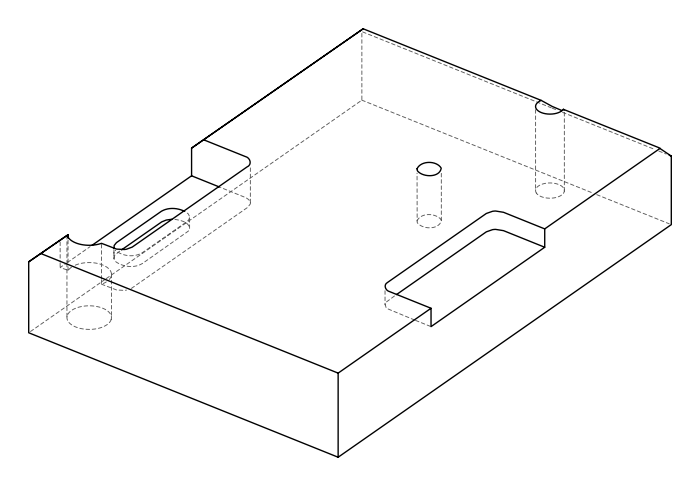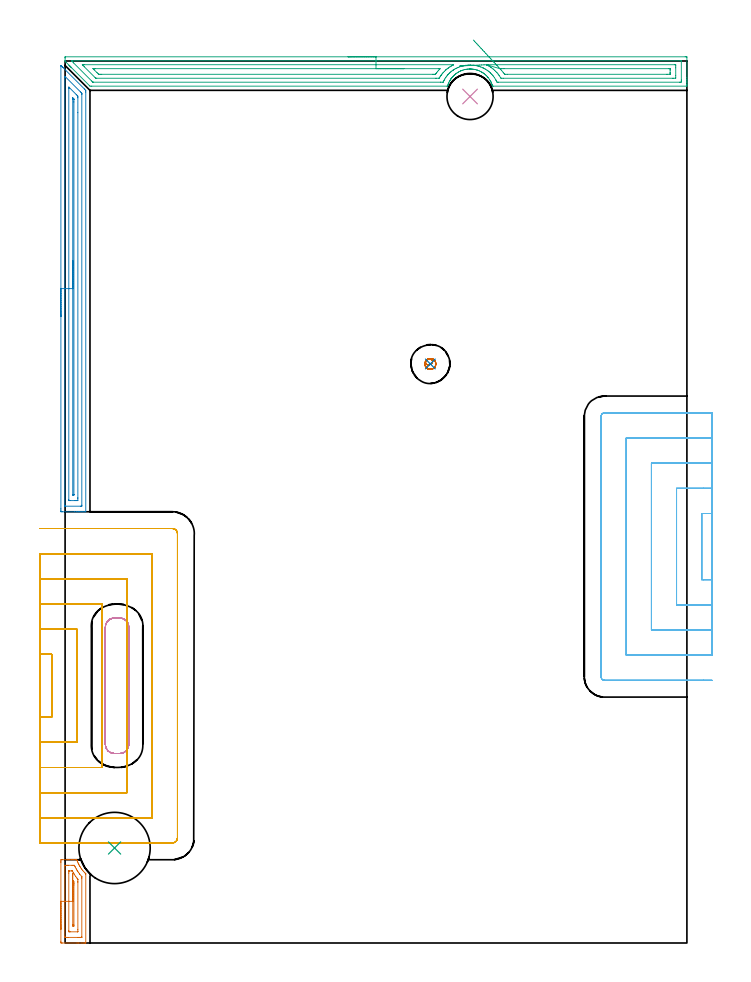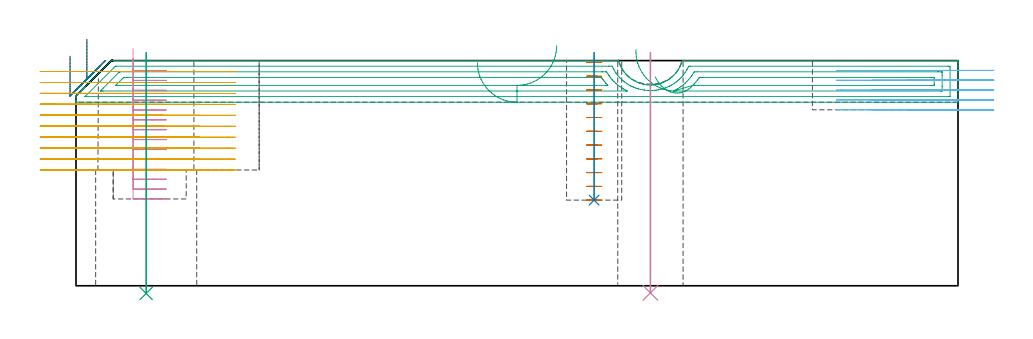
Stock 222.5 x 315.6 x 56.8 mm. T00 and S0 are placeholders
(PLAN: 10 operations, 6 tool changes, 58.3 min)
(1 AREA_MILL | FG_CHAMFER_SURFACE | UGT0205_001 | 1.08 min | 1395 mm3)
(2 AREA_MILL_1 | FG_CHAMFER_SURFACE_1 | UGT0205_001 | 5.14 min | 6603 mm3)
(3 AREA_MILL_2 | FG_CHAMFER_SURFACE_2 | UGT0205_001 | 7.24 min | 11969 mm3)
(4 MILL_RECTANGULAR_POCKET | POCKET_RECTANGULAR_STRAIGHT | NXT0201_013 | Follow Part, ap 2.5, ae 75% | 4.28 min | 35501 mm3)
(5 MILL_SLOT | SLOT_PARTIAL_RECTANGULAR | NXT0201_011 | Follow Part, ap 3, ae 75% | 28.76 min | 129536 mm3)
(6 MILL_SLOT_1 | SLOT_PARTIAL_RECTANGULAR_1 | NXT0201_011 | Follow Part, ap 3, ae 75% | 10.25 min | 48763 mm3)
(7 MILL_BLIND_HOLE_FROM_SOLID_MATERIAL | STEP1POCKET | NXT0201_013 | Spiral | 0.87 min | 5331 mm3)
(8 BORE_BLIND_HOLE | STEP1POCKET | UGT0332_073 | 0.15 min | 0 mm3)
(9 INDEXABLE_INSERT_DRILL_THROUGH_HOLE_FROM_SOLID | STEP1HOLE | NXT0302_022 | 0.24 min | 19033 mm3)
(10 INDEXABLE_INSERT_DRILL_THROUGH_HOLE_FROM_SOLID_1 | STEP1HOLE_1 | NXT0302_004 | 0.24 min | 11955 mm3)
(TOOL UGT0205_001 | Chamfer Mill 20 x 3 x 45 deg. | D20 FL50 Z2)
(TOOL NXT0201_013 | ENDMILL 10mm | D10 FL30 Z4)
(TOOL NXT0201_011 | ENDMILL 12mm [2P460-1200-NA 1630] | D12 FL38 Z6)
(TOOL UGT0332_073 | 13.8 mm Rough Boring Bar | D13.8)
(TOOL NXT0302_022 | Index. Insert Drill 25.5mm [880-D2550L25-03] | D25.5 PA176 FL77 Z2)
(TOOL NXT0302_004 | Index. Insert Drill 16.5mm [880-D1650L20-05] | D16.5 PA176 FL83 Z2)
(OP 1 AREA_MILL)
G17 G21 G94 G90
T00 M6
G54
G17 G0 G90 X-1.5 Y4.9 S1061 M3
G43 Z66.8 H0
Z57.9
G94 G1 Y4.938 Z57.028 F250.
Y5.052 Z56.164
Y5.241 Z55.312
Y5.503 Z54.48
Y5.837 Z53.674
Y6.24 Z52.9
Y6.708 Z52.164
Y7.24 Z51.472
Y7.829 Z50.829
Y8.472 Z50.24
Y9.164 Z49.708
Y9.9 Z49.24
Y10.674 Z48.837
Y11.48 Z48.503
Y12.312 Z48.241
Y13.163 Z48.052
Y14.028 Z47.938
Y14.9 Z47.9
Y28.775
X-1.499 Y29.187 Z47.901
X-1.495 Y29.663 Z47.903
X-1.491 Y29.791 Z47.905
X-1.024 Y29.8 Z48.372
X0.742 Z50.137
X1.297 Z50.694
X1.625 Z51.022
X2.18 Z51.576
X2.508 Z51.904
X3.166 Z52.565
X3.89 Z53.289
X4.054 Z53.454
X4.157 Y29.798 Z53.557
X4.159 Y29.796 Z53.559
X4.224 Y29.634 Z53.62
X4.273 Y29.503 Z53.671
X4.419 Y29.134 Z53.818
X4.616 Y28.687 Z54.014
X4.826 Y28.244 Z54.224
X4.89 Y28.121 Z54.287
X5.047 Y27.848 Z54.441
X5.158 Y27.649 Z54.557
X5.252 Y27.481 Z54.652
X5.324 Y27.355 Z54.724
X5.54 Y27.013 Z54.94
X5.767 Y26.677 Z55.167
X5.918 Y26.465 Z55.318
X6.271 Y26.016 Z55.667
X6.633 Y25.576 Z56.033
X7.04 Y25.139 Z56.438
X7.242 Y24.931 Z56.64
X7.366 Y24.808 Z56.764
X7.391 Y24.78 Z56.79
X7.394 Y24.769 Z56.792
X7.4 Y24.723 Z56.8
Y0.166
X7.397 Y0.009 Z56.788
X7.388 Y0.007 Z56.779
X7.046 Y0. Z56.445
X6.698 Z56.098
X6.041 Z55.436
X4.829 Z54.226
X4.275 Z53.669
X-1.024 Y0.001 Z48.373
X-1.253 Y0.004 Z48.144
X-1.492 Y0.009 Z47.906
X-1.495 Y0.137 Z47.903
X-1.5 Y0.613 Z47.9
Y14.9
X-0.086 Z49.314
X-0.085 Y27.611 Z49.315
X-0.084 Y27.715 Z49.316
X-0.081 Y27.767 Z49.319
X-0.08 Y27.785 Z49.32
X-0.046 Y27.79 Z49.354
X0.35 Y27.798 Z49.75
X0.742 Y27.799 Z50.142
X1.231 Y27.8 Z50.631
X2.508 Z51.908
X2.998 Y27.799 Z52.398
X3.194 Y27.794 Z52.594
X3.292 Y27.79 Z52.692
X3.339 Y27.782 Z52.739
X3.392 Y27.678 Z52.792
X3.524 Y27.402 Z52.924
X3.649 Y27.141 Z53.049
X4. Y26.509 Z53.4
X4.275 Y26.029 Z53.675
X4.538 Y25.616 Z53.938
X4.789 Y25.245 Z54.189
X5.158 Y24.741 Z54.558
X5.163 Y24.734 Z54.563
X5.224 Y24.655 Z54.624
X5.919 Y23.83 Z55.319
X5.963 Y23.772 Z55.363
X5.979 Y23.747 Z55.379
X5.981 Y23.724 Z55.381
X5.984 Y23.62 Z55.384
X5.985 Y23.411 Z55.385
X5.986 Y22.993 Z55.386
X5.985 Y2.189 Z55.385
X5.984 Y2.085 Z55.384
X5.981 Y2.033 Z55.381
X5.98 Y2.015 Z55.38
X5.945 Y2.01 Z55.345
X5.55 Y2.002 Z54.95
X5.158 Y2.001 Z54.558
X4.669 Y2. Z54.069
X1.136 Z50.536
X0.742 Y2.001 Z50.142
X0.251 Y2.003 Z49.651
X0.026 Y2.01 Z49.426
X-0.079 Y2.016 Z49.321
X-0.085 Y2.342 Z49.315
Y2.399
X-0.086 Y14.9 Z49.314
X1.328 Z50.728
X1.329 Y25.022 Z50.729
X1.333 Y25.616 Z50.733
X1.335 Y25.764 Z50.735
X1.339 Y25.79 Z50.739
X1.382 Y25.795 Z50.782
X1.444 Y25.799 Z50.844
X1.625 Y25.8 Z51.025
X2.326 Z51.726
X2.508 Y25.797 Z51.908
X2.569 Y25.793 Z51.969
X2.588 Y25.79 Z51.988
X2.601 Y25.772 Z52.001
X2.625 Y25.733 Z52.025
X2.692 Y25.616 Z52.092
X2.925 Y25.194 Z52.325
X3.204 Y24.723 Z52.604
X3.392 Y24.427 Z52.792
X3.79 Y23.83 Z53.19
X4.275 Y23.186 Z53.675
X4.472 Y22.937 Z53.872
X4.523 Y22.869 Z53.923
X4.559 Y22.821 Z53.959
X4.564 Y22.785 Z53.964
X4.568 Y22.641 Z53.968
X4.571 Y22.044 Z53.971
Y21.744
Y4.778
X4.567 Y4.184 Z53.967
X4.565 Y4.036 Z53.965
X4.561 Y4.01 Z53.961
X4.518 Y4.006 Z53.918
X4.456 Y4.001 Z53.856
X1.807 Z51.207
X1.625 Y4.003 Z51.025
X1.443 Y4.009 Z50.843
X1.335 Y4.014 Z50.735
X1.332 Y4.085 Z50.732
X1.331 Y4.184 Z50.731
X1.329 Y4.484 Z50.729
X1.328 Y14.9 Z50.728
X2.743 Z52.143
Y21.807
X2.745 Y22.044 Z52.145
X2.75 Y22.402 Z52.15
X2.756 Y22.438 Z52.156
X2.818 Y22.359 Z52.218
X2.92 Y22.226 Z52.32
X3.056 Y22.044 Z52.456
X3.141 Y21.922 Z52.541
X3.15 Y21.806 Z52.55
X3.156 Y21.389 Z52.556
X3.157 Y21.151 Z52.557
Y20.732
Y6.444
X3.154 Y6.21 Z52.554
X3.149 Y6.01 Z52.549
X2.95 Y6.008 Z52.35
X2.751 Y6.01 Z52.151
X2.747 Y6.207 Z52.147
X2.743 Y6.626 Z52.143
Y14.9
Y15.772 Z52.181
Y16.636 Z52.295
Y17.488 Z52.483
Y18.32 Z52.746
Y19.126 Z53.08
Y19.9 Z53.482
Y20.636 Z53.951
Y21.328 Z54.482
Y21.971 Z55.072
Y22.56 Z55.715
Y23.092 Z56.407
Y23.56 Z57.143
Y23.963 Z57.916
Y24.297 Z58.722
Y24.559 Z59.554
Y24.748 Z60.406
Y24.862 Z61.271
Y24.9 Z62.143
G0 Z66.8
M5
M2
(OP 2 AREA_MILL_1)
G17 G21 G94 G90
T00 M6
G54
G17 G0 G90 X-1.5 Y224.15 S1061 M3
G43 Z66.8 H0
Z57.9
G94 G1 Y224.188 Z57.028 F250.
Y224.302 Z56.164
Y224.491 Z55.312
Y224.753 Z54.48
Y225.087 Z53.674
Y225.49 Z52.9
Y225.959 Z52.164
Y226.49 Z51.472
Y227.079 Z50.829
Y227.722 Z50.24
Y228.414 Z49.708
Y229.15 Z49.24
Y229.924 Z48.837
Y230.73 Z48.503
Y231.562 Z48.241
Y232.414 Z48.052
Y233.279 Z47.938
Y234.15 Z47.9
Y313.728
X-1.498 Y313.986 Z47.901
X-1.466 Y313.966 Z47.933
X-1.024 Y313.526 Z48.372
X-0.919 Y313.42 Z48.48
X-0.836 Y313.336 Z48.564
X-0.73 Y313.232 Z48.666
X6.924 Y305.577 Z56.321
X7.368 Y305.131 Z56.768
X7.397 Y305.096 Z56.786
X7.4 Y304.513 Z56.8
Y154.435
X7.394 Y154.31 Z56.792
X7.111 Y154.3 Z56.51
X6.388 Z55.787
X5.694 Z55.093
X5.158 Z54.554
X4.89 Z54.287
X4.275 Z53.672
X4.007 Z53.404
X3.392 Z52.786
X-1.024 Y154.301 Z48.372
X-1.253 Y154.303 Z48.144
X-1.491 Y154.309 Z47.906
X-1.494 Y154.406 Z47.903
X-1.499 Y154.88 Z47.901
X-1.5 Y155.36 Z47.9
Y234.15
X-0.086 Z49.314
Y309.857
X-0.084 Y310.016 Z49.316
X-0.081 Y310.095 Z49.319
X-0.079 Y310.117 Z49.321
X-0.058 Y310.099 Z49.342
X0.013 Y310.033 Z49.413
X0.193 Y309.857 Z49.593
X5.536 Y304.513 Z54.936
X5.92 Y304.121 Z55.32
X5.97 Y304.068 Z55.37
X5.979 Y304.041 Z55.379
X5.982 Y303.991 Z55.382
X5.984 Y303.887 Z55.384
X5.986 Y303.678 Z55.386
Y303.622
X5.985 Y156.662 Z55.385
X5.982 Y156.453 Z55.382
X5.979 Y156.35 Z55.379
X5.972 Y156.31 Z55.372
X5.875 Y156.307 Z55.275
X5.515 Y156.301 Z54.915
X0.217 Y156.3 Z49.617
X0.019 Y156.303 Z49.419
X-0.067 Y156.308 Z49.333
X-0.079 Y156.31 Z49.321
X-0.081 Y156.322 Z49.319
X-0.084 Y156.361 Z49.316
X-0.085 Y156.443 Z49.315
X-0.086 Y156.606 Z49.314
Y234.15
X1.328 Z50.728
X1.329 Y305.703 Z50.729
X1.33 Y306.002 Z50.73
X1.334 Y306.201 Z50.734
X1.336 Y306.253 Z50.736
X1.366 Y306.227 Z50.766
X1.435 Y306.162 Z50.835
X1.625 Y305.975 Z51.025
X3.978 Y303.622 Z53.378
X4.275 Y303.322 Z53.675
X4.564 Y303.025 Z53.964
X4.568 Y302.732 Z53.968
X4.57 Y302.433 Z53.97
X4.571 Y297.116 Z53.971
Y159.334
X4.57 Y159.036 Z53.97
X4.564 Y158.443 Z53.964
X4.552 Y158.31 Z53.952
X4.414 Y158.302 Z53.814
X4.275 Y158.301 Z53.675
X3.533 Y158.3 Z52.933
X1.767 Z51.167
X1.625 Y158.301 Z51.025
X1.483 Y158.304 Z50.883
X1.389 Y158.31 Z50.789
X1.335 Y158.316 Z50.735
X1.333 Y158.344 Z50.733
X1.331 Y158.443 Z50.731
X1.329 Y158.742 Z50.729
X1.328 Y234.15 Z50.728
X2.743 Z52.143
Y301.841
X2.744 Y302.259 Z52.144
X2.746 Y302.329 Z52.146
X2.749 Y302.381 Z52.149
X2.752 Y302.388 Z52.152
X2.769 Y302.372 Z52.169
X2.948 Y302.197 Z52.348
X3.126 Y302.016 Z52.526
X3.146 Y301.994 Z52.546
X3.15 Y301.965 Z52.55
X3.154 Y301.91 Z52.554
X3.156 Y301.841 Z52.556
X3.157 Y300.95 Z52.557
Y160.461
X3.155 Y160.391 Z52.555
X3.152 Y160.336 Z52.552
X3.15 Y160.31 Z52.55
X3.133 Y160.308 Z52.533
X2.95 Y160.306 Z52.35
X2.767 Y160.308 Z52.167
X2.75 Y160.31 Z52.15
X2.748 Y160.336 Z52.148
X2.745 Y160.391 Z52.145
X2.743 Y160.461 Z52.143
Y234.15
Y235.022 Z52.181
Y235.887 Z52.295
Y236.738 Z52.483
Y237.57 Z52.746
Y238.376 Z53.08
Y239.15 Z53.482
Y239.886 Z53.951
Y240.578 Z54.482
Y241.221 Z55.072
Y241.811 Z55.715
Y242.342 Z56.407
Y242.81 Z57.143
Y243.213 Z57.916
Y243.547 Z58.722
Y243.809 Z59.554
Y243.998 Z60.406
Y244.112 Z61.271
Y244.15 Z62.143
G0 Z66.8
M5
M2
(OP 3 AREA_MILL_2)
G17 G21 G94 G90
T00 M6
G54
G17 G0 G90 X101.25 Y317.1 S1061 M3
G43 Z66.8 H0
Z56.3
G94 G1 X101.288 Z55.428 F250.
X101.402 Z54.564
X101.591 Z53.712
X101.853 Z52.88
X102.187 Z52.074
X102.59 Z51.3
X103.058 Z50.564
X103.59 Z49.872
X104.179 Z49.229
X104.822 Z48.64
X105.514 Z48.109
X106.25 Z47.64
X107.024 Z47.237
X107.83 Z46.903
X108.662 Z46.641
X109.513 Z46.452
X110.378 Z46.338
X111.25 Z46.3
X221.897
X222.372 Y317.095 Z46.303
X222.49 Y317.092 Z46.306
X222.5 Y316.969 Z46.429
Y309.653 Z53.741
Y309.084 Z54.313
Y308.774 Z54.622
Y308.205 Z55.191
Y307.895 Z55.5
Y307.275 Z56.124
Y307.016 Z56.383
X222.499 Y306.892 Z56.507
X222.49 Y306.606 Z56.793
X222.343 Y306.6 Z56.8
X153.189
X152.965 Y306.603 Z56.789
X152.858 Y306.908 Z56.49
X152.824 Y307.016 Z56.382
X152.799 Y307.095 Z56.304
X152.742 Y307.252 Z56.147
X152.728 Y307.291 Z56.108
X152.604 Y307.592 Z55.805
X152.547 Y307.729 Z55.666
X152.471 Y307.895 Z55.498
X152.393 Y308.067 Z55.331
X152.348 Y308.165 Z55.234
X152.296 Y308.268 Z55.131
X152.263 Y308.334 Z55.064
X152.238 Y308.378 Z55.021
X152.056 Y308.69 Z54.71
X151.85 Y309.011 Z54.389
X151.832 Y309.039 Z54.36
X151.371 Y309.672 Z53.728
X151.303 Y309.752 Z53.648
X151.166 Y309.913 Z53.487
X150.831 Y310.266 Z53.133
X150.48 Y310.607 Z52.792
X150.275 Y310.787 Z52.613
X149.917 Y311.066 Z52.332
X149.845 Y311.118 Z52.279
X149.7 Y311.224 Z52.175
X149.588 Y311.305 Z52.094
X149.426 Y311.411 Z51.989
X149.307 Y311.488 Z51.912
X149.173 Y311.567 Z51.831
X149.018 Y311.66 Z51.739
X148.697 Y311.83 Z51.567
X148.254 Y312.038 Z51.361
X147.805 Y312.219 Z51.176
X147.622 Y312.283 Z51.117
X147.601 Y312.289 Z51.11
X147.389 Y312.359 Z51.036
X147.361 Y312.368 Z51.027
X146.914 Y312.498 Z50.898
X146.777 Y312.534 Z50.865
X146.401 Y312.608 Z50.792
X146.022 Y312.666 Z50.73
X145.686 Y312.7 Z50.692
X145.576 Y312.714 Z50.682
X145.314 Y312.729 Z50.667
X145.158 Y312.736 Z50.656
X145.13 Y312.738 Z50.655
X144.994 Y312.736 Z50.652
X144.966 Y312.738 Z50.653
X144.91 Y312.737 Z50.651
X144.854 Y312.738 Z50.652
X144.851
X144.826 Y312.737 Z50.651
X144.684 Y312.738 Z50.653
X144.239 Y312.716 Z50.681
X144.101 Y312.702 Z50.697
X143.792 Y312.668 Z50.73
X143.373 Y312.601 Z50.796
X143.347 Y312.597 Z50.8
X143.273 Y312.582 Z50.816
X143.024 Y312.534 Z50.865
X142.456 Y312.374 Z51.024
X142.203 Y312.289 Z51.109
X142.035 Y312.231 Z51.163
X142.007 Y312.222 Z51.172
X141.823 Y312.15 Z51.247
X141.589 Y312.057 Z51.339
X141.564 Y312.048 Z51.349
X141.169 Y311.863 Z51.537
X141.146 Y311.851 Z51.549
X140.781 Y311.66 Z51.739
X140.672 Y311.596 Z51.802
X140.221 Y311.304 Z52.095
X139.781 Y310.992 Z52.408
X139.678 Y310.909 Z52.49
X139.526 Y310.786 Z52.612
X139.244 Y310.532 Z52.865
X139.201 Y310.494 Z52.903
X138.889 Y310.191 Z53.206
X138.8 Y310.092 Z53.305
X138.636 Y309.912 Z53.486
X138.424 Y309.653 Z53.747
X138.307 Y309.509 Z53.89
X138.169 Y309.324 Z54.075
X138.087 Y309.213 Z54.183
X138.019 Y309.123 Z54.276
X137.998 Y309.094 Z54.305
X137.961 Y309.039 Z54.36
X137.862 Y308.877 Z54.521
X137.8 Y308.774 Z54.622
X137.722 Y308.648 Z54.752
X137.697 Y308.607 Z54.793
X137.632 Y308.487 Z54.912
X137.549 Y308.334 Z55.061
X137.455 Y308.165 Z55.233
X137.273 Y307.779 Z55.619
X137.127 Y307.438 Z55.962
X137.106 Y307.389 Z56.011
X137.071 Y307.291 Z56.108
X136.981 Y307.016 Z56.381
X136.904 Y306.782 Z56.617
X136.845 Y306.607 Z56.792
X136.681 Y306.6 Z56.8
X9.526
X8.905 Z56.785
X8.723 Y306.777 Z56.622
X8.718 Y306.782 Z56.617
X2.33 Y313.168 Z50.228
X2.276 Y313.224 Z50.175
X2.091 Y313.409 Z49.99
X2.037 Y313.461 Z49.936
X1.987 Y313.512 Z49.887
X1.793 Y313.706 Z49.693
X1.744 Y313.754 Z49.643
X1.699 Y313.801 Z49.598
X1.496 Y314.004 Z49.395
X1.451 Y314.047 Z49.35
X1.41 Y314.089 Z49.309
X0.306 Y315.194 Z48.206
X0.133 Y315.366 Z48.032
X0.009 Y315.491 Z47.907
X0. Y315.502 Z47.895
Y315.831 Z47.569
Y316.684 Z46.711
Y316.839 Z46.556
Y316.993 Z46.403
X0.003 Y317.091 Z46.305
X0.157 Y317.1 Z46.3
X111.25
Y315.686 Z47.714
X220.112 Y315.685 Z47.715
X220.234
X220.466 Y315.68 Z47.72
X220.487 Y315.679 Z47.721
X220.492 Y315.664 Z47.736
X220.497 Y315.635 Z47.765
X220.499 Y315.607 Z47.793
Y308.774 Z54.626
X220.496 Y308.395 Z55.005
X220.488 Y308.021 Z55.379
X220.112 Y308.016 Z55.384
X219.99 Y308.015 Z55.385
X154.973
X154.85 Y308.016 Z55.384
X154.54 Y308.021 Z55.379
X154.441 Y308.21 Z55.19
X154.245 Y308.613 Z54.787
X154.16 Y308.774 Z54.626
X154.081 Y308.921 Z54.479
X153.623 Y309.653 Z53.747
X153.189 Y310.252 Z53.148
X152.962 Y310.532 Z52.868
X152.645 Y310.88 Z52.52
X152.296 Y311.238 Z52.162
X152.114 Y311.411 Z51.989
X151.737 Y311.742 Z51.658
X151.404 Y312.003 Z51.397
X151.011 Y312.289 Z51.111
X150.512 Y312.61 Z50.79
X150.265 Y312.758 Z50.642
X149.764 Y313.026 Z50.374
X149.619 Y313.094 Z50.306
X149.454 Y313.168 Z50.232
X148.727 Y313.469 Z49.931
X148.261 Y313.627 Z49.773
X147.835 Y313.754 Z49.646
X147.482 Y313.851 Z49.549
X147.042 Y313.949 Z49.451
X146.987 Y313.96 Z49.44
X146.942 Y313.968 Z49.432
X146.456 Y314.047 Z49.353
X146.05 Y314.094 Z49.306
X145.998 Y314.099 Z49.301
X145.158 Y314.149 Z49.251
X145.052 Y314.152 Z49.249
X144.657 Y314.149 Z49.251
X144.265 Y314.134 Z49.266
X144.183 Y314.128 Z49.272
X143.373 Y314.051 Z49.349
X143.369
X143.345 Y314.047 Z49.353
X142.611 Y313.919 Z49.481
X142.552 Y313.907 Z49.493
X142.481 Y313.89 Z49.51
X141.903 Y313.737 Z49.663
X141.766 Y313.698 Z49.702
X141.589 Y313.642 Z49.758
X141.23 Y313.522 Z49.878
X140.696 Y313.321 Z50.079
X140.587 Y313.276 Z50.124
X140.34 Y313.168 Z50.232
X139.979 Y312.996 Z50.404
X139.909 Y312.961 Z50.439
X139.804 Y312.905 Z50.495
X139.405 Y312.682 Z50.718
X138.912 Y312.372 Z51.028
X138.861 Y312.339 Z51.061
X138.79 Y312.289 Z51.111
X138.346 Y311.967 Z51.433
X138.019 Y311.708 Z51.692
X137.859 Y311.569 Z51.831
X137.685 Y311.411 Z51.989
X137.403 Y311.139 Z52.261
X137.127 Y310.862 Z52.538
X136.97 Y310.686 Z52.714
X136.84 Y310.532 Z52.868
X136.573 Y310.199 Z53.201
X136.235 Y309.76 Z53.64
X136.19 Y309.696 Z53.704
X136.162 Y309.653 Z53.747
X135.858 Y309.145 Z54.255
X135.654 Y308.774 Z54.626
X135.548 Y308.572 Z54.828
X135.342 Y308.153 Z55.247
X135.274 Y308.021 Z55.379
X135.216 Y308.019 Z55.381
X134.45 Y308.015 Z55.385
X134.329 Y308.014 Z55.386
X10.105 Y308.015 Z55.385
X10.009 Y308.016 Z55.384
X9.961 Y308.019 Z55.381
X9.942 Y308.021 Z55.379
X9.895 Y308.065 Z55.335
X9.527 Y308.425 Z54.975
X3.023 Y314.926 Z48.474
X2.388 Y315.563 Z47.837
X2.315 Y315.642 Z47.758
X2.293 Y315.669 Z47.731
X2.287 Y315.679 Z47.721
X2.313 Y315.681 Z47.719
X2.388 Y315.684 Z47.716
X2.51 Y315.685 Z47.715
X111.25 Y315.686 Z47.714
Y314.271 Z49.129
X138.761
X138.912 Y314.27 Z49.13
X138.977 Y314.268 Z49.132
X139.03 Y314.265 Z49.135
X138.995 Y314.242 Z49.158
X138.965 Y314.224 Z49.176
X138.625 Y314.047 Z49.353
X138.238 Y313.832 Z49.568
X138.019 Y313.703 Z49.697
X137.691 Y313.491 Z49.909
X137.203 Y313.168 Z50.232
X137.159 Y313.137 Z50.263
X137.127 Y313.114 Z50.286
X136.657 Y312.752 Z50.648
X136.235 Y312.401 Z50.999
X136.175 Y312.348 Z51.052
X136.113 Y312.289 Z51.111
X135.726 Y311.911 Z51.489
X135.342 Y311.515 Z51.885
X135.252 Y311.411 Z51.989
X134.895 Y310.973 Z52.427
X134.549 Y310.532 Z52.868
X134.507 Y310.476 Z52.924
X134.45 Y310.397 Z53.003
X134.161 Y309.937 Z53.463
X133.852 Y309.437 Z53.963
X133.78 Y309.434 Z53.966
X133.558 Y309.431 Z53.969
X132.893 Y309.429 Z53.971
X132.665 Y309.428 Z53.972
X11.311 Y309.429 Z53.971
X11.084 Y309.43 Z53.97
X11.019 Y309.433 Z53.967
X10.983 Y309.435 Z53.965
X10.963 Y309.448 Z53.952
X10.89 Y309.515 Z53.885
X10.748 Y309.653 Z53.747
X6.85 Y313.55 Z49.85
X6.355 Y314.047 Z49.353
X6.195 Y314.213 Z49.187
X6.149 Y314.262 Z49.138
X6.243 Y314.266 Z49.134
X6.394 Y314.269 Z49.131
X6.622 Y314.271 Z49.129
X6.85
X111.25
Y312.857 Z50.543
X133.558
X133.875 Y312.856 Z50.544
X134.063 Y312.853 Z50.547
X134.177 Y312.851 Z50.549
X134.105 Y312.763 Z50.637
X134.042 Y312.692 Z50.708
X133.666 Y312.289 Z51.111
X133.615 Y312.233 Z51.167
X133.558 Y312.169 Z51.231
X133.217 Y311.747 Z51.653
X132.95 Y311.411 Z51.989
X132.827 Y311.251 Z52.149
X132.665 Y311.036 Z52.364
X132.567 Y310.9 Z52.5
X132.536 Y310.858 Z52.542
X132.506 Y310.85 Z52.55
X132.346 Y310.847 Z52.553
X131.773 Y310.844 Z52.556
X131.457 Y310.843 Z52.557
X13.096
X12.779 Y310.844 Z52.556
X12.203 Y310.848 Z52.552
X12.016 Y310.85 Z52.55
X11.825 Y311.035 Z52.365
X11.44 Y311.411 Z51.989
X10.419 Y312.43 Z50.97
X10.157 Y312.695 Z50.705
X10.032 Y312.826 Z50.574
X10.01 Y312.851 Z50.549
X10.019 Y312.852 Z50.548
X10.056 Y312.854 Z50.546
X10.419 Y312.857 Z50.543
X10.735
X111.25
X112.122 Z50.581
X112.986 Z50.695
X113.838 Z50.883
X114.67 Z51.146
X115.476 Z51.48
X116.25 Z51.882
X116.986 Z52.351
X117.678 Z52.882
X118.321 Z53.472
X118.91 Z54.115
X119.441 Z54.807
X119.91 Z55.543
X120.313 Z56.317
X120.647 Z57.123
X120.909 Z57.955
X121.098 Z58.806
X121.212 Z59.671
X121.25 Z60.543
G0 X141.268 Y313.812 Z59.6
G1 X141.265 Z58.727
X141.337 Y313.815 Z57.858
X141.485 Y313.822 Z56.998
X141.707 Y313.833 Z56.155
X142.002 Y313.847 Z55.334
X142.367 Y313.864 Z54.541
X142.8 Y313.885 Z53.784
X143.297 Y313.909 Z53.068
X143.854 Y313.935 Z52.397
X144.468 Y313.965 Z51.778
X145.133 Y313.996 Z51.214
X145.845 Y314.03 Z50.711
X146.598 Y314.066 Z50.272
X147.386 Y314.104 Z49.9
X148.203 Y314.143 Z49.598
X149.044 Y314.183 Z49.369
X149.902 Y314.224 Z49.214
X150.77 Y314.266 Z49.134
X150.798 Y314.267 Z49.133
X150.949 Y314.27 Z49.13
X151.177 Y314.271 Z49.129
X151.404
X218.1
X218.327 Y314.27 Z49.13
X218.403 Y314.268 Z49.132
X218.462 Y314.265 Z49.135
X218.49 Y314.26 Z49.14
X218.492 Y314.217 Z49.183
X218.497 Y314.047 Z49.353
X218.5 Y313.878 Z49.522
Y313.168 Z50.232
Y310.362 Z53.038
X218.497 Y309.653 Z53.747
X218.495 Y309.488 Z53.912
X218.488 Y309.435 Z53.965
X218.441 Y309.433 Z53.967
X218.327 Y309.431 Z53.969
X217.662 Y309.429 Z53.971
X217.435 Y309.428 Z53.972
X156.758 Y309.429 Z53.971
X156.088 Y309.433 Z53.967
X155.985 Y309.435 Z53.965
X155.866 Y309.579 Z53.821
X155.386 Y310.321 Z53.079
X155.236 Y310.532 Z52.868
X154.973 Y310.89 Z52.51
X154.541 Y311.411 Z51.989
X154.081 Y311.897 Z51.503
X153.681 Y312.289 Z51.111
X153.189 Y312.715 Z50.685
X152.592 Y313.168 Z50.232
X152.296 Y313.374 Z50.026
X151.692 Y313.764 Z49.636
X151.404 Y313.924 Z49.476
X151.176 Y314.047 Z49.353
X150.976 Y314.153 Z49.247
X150.839 Y314.227 Z49.173
X150.77 Y314.266 Z49.134
X155.6 Y312.85 Z50.55
X155.866 Y312.854 Z50.546
X156.183 Y312.856 Z50.544
X156.758 Y312.857 Z50.543
X157.074
X215.967
X216.375 Y312.853 Z50.547
X216.461 Y312.85 Z50.55
X216.49 Y312.847 Z50.553
X216.493 Y312.805 Z50.595
X216.496 Y312.71 Z50.69
X216.5 Y312.332 Z51.068
Y311.453 Z51.947
Y311.411 Z51.989
X216.493 Y310.992 Z52.408
X216.49 Y310.888 Z52.512
X216.48 Y310.849 Z52.551
X216.419 Y310.848 Z52.552
X216.225 Y310.845 Z52.555
X215.65 Y310.843 Z52.557
X215.335
X158.226
X157.65 Y310.845 Z52.555
X157.33 Y310.847 Z52.553
X157.279 Y310.85 Z52.55
X157.219 Y310.914 Z52.486
X157.197 Y310.942 Z52.458
X157.095 Y311.078 Z52.322
X156.851 Y311.411 Z51.989
X156.758 Y311.534 Z51.866
X156.115 Y312.289 Z51.111
X155.866 Y312.564 Z50.836
X155.6 Y312.85 Z50.55
X155.107 Y313.382 Z50.065
X154.587 Y313.943 Z49.645
X154.044 Y314.528 Z49.294
X153.482 Y315.134 Z49.014
X152.906 Y315.755 Z48.806
X152.319 Y316.388 Z48.674
X151.727 Y317.026 Z48.617
X151.134 Y317.665 Z48.636
X150.545 Y318.301 Z48.731
X149.963 Y318.929 Z48.901
X149.393 Y319.543 Z49.145
X148.84 Y320.139 Z49.461
X148.308 Y320.713 Z49.847
X147.801 Y321.26 Z50.299
X147.323 Y321.775 Z50.815
X146.877 Y322.256 Z51.391
X146.467 Y322.699 Z52.021
X146.095 Y323.099 Z52.701
G0 Z66.8
M5
M2
(OP 4 MILL_RECTANGULAR_POCKET)
G17 G21 G94 G90
T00 M6
G54
G17 G0 G90 X14.4 Y112.55 S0 M3
G43 Z66.8 H0
Z59.8
G94 G1 Y92.05 Z54.307 F250.
Y71.1 F500.
G3 X17.7 Y67.8 R3.3
G1 X19.5
G3 X22.8 Y71.1 R3.3
G1 Y113.
G3 X19.5 Y116.3 R3.3
G1 X17.7
G3 X14.4 Y113. R3.3
G1 Y92.05
Y91.05
G0 Y112.55 Z57.307
G1 Y92.05 Z51.814 F250.
Y71.1 F500.
G3 X17.7 Y67.8 R3.3
G1 X19.5
G3 X22.8 Y71.1 R3.3
G1 Y113.
G3 X19.5 Y116.3 R3.3
G1 X17.7
G3 X14.4 Y113. R3.3
G1 Y92.05
Y91.05
G0 Y112.55 Z54.814
G1 Y92.05 Z49.321 F250.
Y71.1 F500.
G3 X17.7 Y67.8 R3.3
G1 X19.5
G3 X22.8 Y71.1 R3.3
G1 Y113.
G3 X19.5 Y116.3 R3.3
G1 X17.7
G3 X14.4 Y113. R3.3
G1 Y92.05
Y91.05
G0 Y112.55 Z52.321
G1 Y92.05 Z46.829 F250.
Y71.1 F500.
G3 X17.7 Y67.8 R3.3
G1 X19.5
G3 X22.8 Y71.1 R3.3
G1 Y113.
G3 X19.5 Y116.3 R3.3
G1 X17.7
G3 X14.4 Y113. R3.3
G1 Y92.05
Y91.05
G0 Y112.55 Z49.829
G1 Y92.05 Z44.336 F250.
Y71.1 F500.
G3 X17.7 Y67.8 R3.3
G1 X19.5
G3 X22.8 Y71.1 R3.3
G1 Y113.
G3 X19.5 Y116.3 R3.3
G1 X17.7
G3 X14.4 Y113. R3.3
G1 Y92.05
Y91.05
G0 Y112.55 Z47.336
G1 Y92.05 Z41.843 F250.
Y71.1 F500.
G3 X17.7 Y67.8 R3.3
G1 X19.5
G3 X22.8 Y71.1 R3.3
G1 Y113.
G3 X19.5 Y116.3 R3.3
G1 X17.7
G3 X14.4 Y113. R3.3
G1 Y92.05
Y91.05
G0 Y112.55 Z44.843
G1 Y92.05 Z39.35 F250.
Y71.1 F500.
G3 X17.7 Y67.8 R3.3
G1 X19.5
G3 X22.8 Y71.1 R3.3
G1 Y113.
G3 X19.5 Y116.3 R3.3
G1 X17.7
G3 X14.4 Y113. R3.3
G1 Y92.05
Y91.05
G0 Y112.55 Z42.35
G1 Y92.05 Z36.857 F250.
Y71.1 F500.
G3 X17.7 Y67.8 R3.3
G1 X19.5
G3 X22.8 Y71.1 R3.3
G1 Y113.
G3 X19.5 Y116.3 R3.3
G1 X17.7
G3 X14.4 Y113. R3.3
G1 Y92.05
Y91.05
G0 Y112.55 Z39.857
G1 Y92.05 Z34.364 F250.
Y71.1 F500.
G3 X17.7 Y67.8 R3.3
G1 X19.5
G3 X22.8 Y71.1 R3.3
G1 Y113.
G3 X19.5 Y116.3 R3.3
G1 X17.7
G3 X14.4 Y113. R3.3
G1 Y92.05
Y91.05
G0 Y112.55 Z37.364
G1 Y92.05 Z31.871 F250.
Y71.1 F500.
G3 X17.7 Y67.8 R3.3
G1 X19.5
G3 X22.8 Y71.1 R3.3
G1 Y113.
G3 X19.5 Y116.3 R3.3
G1 X17.7
G3 X14.4 Y113. R3.3
G1 Y92.05
Y91.05
G0 Y112.55 Z34.871
G1 Y92.05 Z29.379 F250.
Y71.1 F500.
G3 X17.7 Y67.8 R3.3
G1 X19.5
G3 X22.8 Y71.1 R3.3
G1 Y113.
G3 X19.5 Y116.3 R3.3
G1 X17.7
G3 X14.4 Y113. R3.3
G1 Y92.05
Y91.05
G0 Y112.55 Z32.379
G1 Y92.05 Z26.886 F250.
Y71.1 F500.
G3 X17.7 Y67.8 R3.3
G1 X19.5
G3 X22.8 Y71.1 R3.3
G1 Y113.
G3 X19.5 Y116.3 R3.3
G1 X17.7
G3 X14.4 Y113. R3.3
G1 Y92.05
Y91.05
G0 Y112.55 Z29.886
G1 Y92.05 Z24.393 F250.
Y71.1 F500.
G3 X17.7 Y67.8 R3.3
G1 X19.5
G3 X22.8 Y71.1 R3.3
G1 Y113.
G3 X19.5 Y116.3 R3.3
G1 X17.7
G3 X14.4 Y113. R3.3
G1 Y92.05
Y91.05
G0 Y112.55 Z27.393
G1 Y92.05 Z21.9 F250.
Y71.1 F500.
G3 X17.7 Y67.8 R3.3
G1 X19.5
G3 X22.8 Y71.1 R3.3
G1 Y113.
G3 X19.5 Y116.3 R3.3
G1 X17.7
G3 X14.4 Y113. R3.3
G1 Y92.05
Y91.05
G0 Z66.8
M5
M2
(OP 5 MILL_SLOT)
G17 G21 G94 G90
T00 M6
G54
G17 G0 G90 X-9. Y80.787 S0 M3
G43 Z66.8 H1
Z54.04
G94 G1 X-6. Y80.8 F250.
X-5.81 F500.
X-4.8
Y103.3
X-5.81
X-6.
X-9. Y103.313 F250.
Y71.784
X-6. Y71.799
X-5.81 Y71.8 F500.
X4.2
Y112.3
X-5.81
X-6. Y112.301
X-9. Y112.316 F250.
Y62.778
X-6. Y62.799
X-5.81 Y62.8 F500.
X13.2
Y121.3
X-5.81
X-6. Y121.301
X-9. Y121.322 F250.
Y53.767
X-6. Y53.799
X-5.81 Y53.8 F500.
X22.2
Y130.3
X-5.81
X-6. Y130.301
X-9. Y130.333 F250.
X-8.999 Y44.735
X-6. Y44.798
X-5.81 Y44.8 F500.
X31.2
Y139.3
X-5.81
X-6. Y139.302
X-8.999 Y139.365 F250.
X-8.81 Y35.8
X-5.81
X38.4 F500.
G3 X40.2 Y37.6 R1.8
G1 Y146.5
G3 X38.4 Y148.3 R1.8
G1 X-5.81
X-8.81 F250.
G0 X-9. Y80.8 Z51.28
G1 X-6.
X-4.8 F500.
Y103.3
X-6.
X-9. F250.
Y71.8
X-6.
X4.2 F500.
Y112.3
X-6.
X-9. F250.
Y62.8
X-6.
X13.2 F500.
Y121.3
X-6.
X-9. F250.
Y53.8
X-6.
X22.2 F500.
Y130.3
X-6.
X-9. F250.
Y44.8
X-6.
X31.2 F500.
Y139.3
X-6.
X-9. F250.
Y35.8
X-6.
X38.4 F500.
G3 X40.2 Y37.6 R1.8
G1 Y146.5
G3 X38.4 Y148.3 R1.8
G1 X-6.
X-9. F250.
G0 Y80.8 Z48.52
G1 X-6.
X-4.8 F500.
Y103.3
X-6.
X-9. F250.
Y71.8
X-6.
X4.2 F500.
Y112.3
X-6.
X-9. F250.
Y62.8
X-6.
X13.2 F500.
Y121.3
X-6.
X-9. F250.
Y53.8
X-6.
X22.2 F500.
Y130.3
X-6.
X-9. F250.
Y44.8
X-6.
X31.2 F500.
Y139.3
X-6.
X-9. F250.
Y35.8
X-6.
X38.4 F500.
G3 X40.2 Y37.6 R1.8
G1 Y146.5
G3 X38.4 Y148.3 R1.8
G1 X-6.
X-9. F250.
G0 Y80.8 Z45.76
G1 X-6.
X-4.8 F500.
Y103.3
X-6.
X-9. F250.
Y71.8
X-6.
X4.2 F500.
Y112.3
X-6.
X-9. F250.
Y62.8
X-6.
X13.2 F500.
Y121.3
X-6.
X-9. F250.
Y53.8
X-6.
X22.2 F500.
Y130.3
X-6.
X-9. F250.
Y44.8
X-6.
X31.2 F500.
Y139.3
X-6.
X-9. F250.
Y35.8
X-6.
X38.4 F500.
G3 X40.2 Y37.6 R1.8
G1 Y146.5
G3 X38.4 Y148.3 R1.8
G1 X-6.
X-9. F250.
G0 Y80.8 Z43.
G1 X-6.
X-4.8 F500.
Y103.3
X-6.
X-9. F250.
Y71.8
X-6.
X4.2 F500.
Y112.3
X-6.
X-9. F250.
Y62.8
X-6.
X13.2 F500.
Y121.3
X-6.
X-9. F250.
Y53.8
X-6.
X22.2 F500.
Y130.3
X-6.
X-9. F250.
Y44.8
X-6.
X31.2 F500.
Y139.3
X-6.
X-9. F250.
Y35.8
X-6.
X38.4 F500.
G3 X40.2 Y37.6 R1.8
G1 Y146.5
G3 X38.4 Y148.3 R1.8
G1 X-6.
X-9. F250.
G0 Y80.8 Z40.24
G1 X-6.
X-4.8 F500.
Y103.3
X-6.
X-9. F250.
Y71.8
X-6.
X4.2 F500.
Y112.3
X-6.
X-9. F250.
Y62.8
X-6.
X13.2 F500.
Y121.3
X-6.
X-9. F250.
Y53.8
X-6.
X22.2 F500.
Y130.3
X-6.
X-9. F250.
Y44.8
X-6.
X31.2 F500.
Y139.3
X-6.
X-9. F250.
Y35.8
X-6.
X38.4 F500.
G3 X40.2 Y37.6 R1.8
G1 Y146.5
G3 X38.4 Y148.3 R1.8
G1 X-6.
X-9. F250.
G0 Y80.8 Z37.48
G1 X-6.
X-4.8 F500.
Y103.3
X-6.
X-9. F250.
Y71.8
X-6.
X4.2 F500.
Y112.3
X-6.
X-9. F250.
Y62.8
X-6.
X13.2 F500.
Y121.3
X-6.
X-9. F250.
Y53.8
X-6.
X22.2 F500.
Y130.3
X-6.
X-9. F250.
Y44.8
X-6.
X31.2 F500.
Y139.3
X-6.
X-9. F250.
Y35.8
X-6.
X38.4 F500.
G3 X40.2 Y37.6 R1.8
G1 Y146.5
G3 X38.4 Y148.3 R1.8
G1 X-6.
X-9. F250.
G0 Y80.8 Z34.72
G1 X-6.
X-4.8 F500.
Y103.3
X-6.
X-9. F250.
Y71.8
X-6.
X4.2 F500.
Y112.3
X-6.
X-9. F250.
Y62.8
X-6.
X13.2 F500.
Y121.3
X-6.
X-9. F250.
Y53.8
X-6.
X22.2 F500.
Y130.3
X-6.
X-9. F250.
Y44.8
X-6.
X31.2 F500.
Y139.3
X-6.
X-9. F250.
Y35.8
X-6.
X38.4 F500.
G3 X40.2 Y37.6 R1.8
G1 Y146.5
G3 X38.4 Y148.3 R1.8
G1 X-6.
X-9. F250.
G0 Y80.8 Z31.96
G1 X-6.
X-4.8 F500.
Y103.3
X-6.
X-9. F250.
Y71.8
X-6.
X4.2 F500.
Y112.3
X-6.
X-9. F250.
Y62.8
X-6.
X13.2 F500.
Y121.3
X-6.
X-9. F250.
Y53.8
X-6.
X22.2 F500.
Y130.3
X-6.
X-9. F250.
Y44.8
X-6.
X31.2 F500.
Y139.3
X-6.
X-9. F250.
Y35.8
X-6.
X38.4 F500.
G3 X40.2 Y37.6 R1.8
G1 Y146.5
G3 X38.4 Y148.3 R1.8
G1 X-6.
X-9. F250.
G0 Y80.8 Z29.2
G1 X-6.
X-4.8 F500.
Y103.3
X-6.
X-9. F250.
Y71.8
X-6.
X4.2 F500.
Y112.3
X-6.
X-9. F250.
Y62.8
X-6.
X13.2 F500.
Y121.3
X-6.
X-9. F250.
Y53.8
X-6.
X22.2 F500.
Y130.3
X-6.
X-9. F250.
Y44.8
X-6.
X31.2 F500.
Y139.3
X-6.
X-9. F250.
Y35.8
X-6.
X38.4 F500.
G3 X40.2 Y37.6 R1.8
G1 Y146.5
G3 X38.4 Y148.3 R1.8
G1 X-6.
X-9. F250.
G0 Z66.8
M5
M2
(OP 6 MILL_SLOT_1)
G17 G21 G94 G90
T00 M6
G54
G17 G0 G90 X231.5 Y153.7 S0 M3
G43 Z66.8 H1
Z54.32
G94 G1 X228.5 F250.
X227.8 F500.
Y130.
X228.5
X231.5 F250.
Y162.7
X228.5
X218.8 F500.
Y121.
X228.5
X231.5 F250.
Y171.7
X228.5
X209.8 F500.
Y112.
X228.5
X231.5 F250.
Y180.7
X228.5
X200.8 F500.
Y103.
X228.5
X231.5 F250.
Y189.7
X228.5
X193. F500.
G3 X191.8 Y188.5 R1.2
G1 Y95.2
G3 X193. Y94. R1.2
G1 X228.5
X231.5 F250.
G0 Y153.7 Z51.84
G1 X228.5
X227.8 F500.
Y130.
X228.5
X231.5 F250.
Y162.7
X228.5
X218.8 F500.
Y121.
X228.5
X231.5 F250.
Y171.7
X228.5
X209.8 F500.
Y112.
X228.5
X231.5 F250.
Y180.7
X228.5
X200.8 F500.
Y103.
X228.5
X231.5 F250.
Y189.7
X228.5
X193. F500.
G3 X191.8 Y188.5 R1.2
G1 Y95.2
G3 X193. Y94. R1.2
G1 X228.5
X231.5 F250.
G0 Y153.7 Z49.36
G1 X228.5
X227.8 F500.
Y130.
X228.5
X231.5 F250.
Y162.7
X228.5
X218.8 F500.
Y121.
X228.5
X231.5 F250.
Y171.7
X228.5
X209.8 F500.
Y112.
X228.5
X231.5 F250.
Y180.7
X228.5
X200.8 F500.
Y103.
X228.5
X231.5 F250.
Y189.7
X228.5
X193. F500.
G3 X191.8 Y188.5 R1.2
G1 Y95.2
G3 X193. Y94. R1.2
G1 X228.5
X231.5 F250.
G0 Y153.7 Z46.88
G1 X228.5
X227.8 F500.
Y130.
X228.5
X231.5 F250.
Y162.7
X228.5
X218.8 F500.
Y121.
X228.5
X231.5 F250.
Y171.7
X228.5
X209.8 F500.
Y112.
X228.5
X231.5 F250.
Y180.7
X228.5
X200.8 F500.
Y103.
X228.5
X231.5 F250.
Y189.7
X228.5
X193. F500.
G3 X191.8 Y188.5 R1.2
G1 Y95.2
G3 X193. Y94. R1.2
G1 X228.5
X231.5 F250.
G0 Y153.7 Z44.4
G1 X228.5
X227.8 F500.
Y130.
X228.5
X231.5 F250.
Y162.7
X228.5
X218.8 F500.
Y121.
X228.5
X231.5 F250.
Y171.7
X228.5
X209.8 F500.
Y112.
X228.5
X231.5 F250.
Y180.7
X228.5
X200.8 F500.
Y103.
X228.5
X231.5 F250.
Y189.7
X228.5
X193. F500.
G3 X191.8 Y188.5 R1.2
G1 Y95.2
G3 X193. Y94. R1.2
G1 X228.5
X231.5 F250.
G0 Z66.8
M5
M2
(OP 7 MILL_BLIND_HOLE_FROM_SOLID_MATERIAL)
G17 G21 G94 G90
T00 M6
G54
G17 G0 G90 X130.7 Y207.2 S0 M3
G43 Z66.8 H0
Z56.327
G94 G3 X131.216 Y208.634 R0.81 F250.
X129.198 Y208.443 R1.434
X129.457 Y205.698 R1.95
X129.198 Y208.443 R-1.95
X129.327 Y207.07 R0.975
X130.7 Y207.2 R0.975
G0 Z52.855
G3 X131.216 Y208.634 R0.81
X129.198 Y208.443 R1.434
X129.457 Y205.698 R1.95
X129.198 Y208.443 R-1.95
X129.327 Y207.07 R0.975
X130.7 Y207.2 R0.975
G0 Z49.382
G3 X131.216 Y208.634 R0.81
X129.198 Y208.443 R1.434
X129.457 Y205.698 R1.95
X129.198 Y208.443 R-1.95
X129.327 Y207.07 R0.975
X130.7 Y207.2 R0.975
G0 Z45.909
G3 X131.216 Y208.634 R0.81
X129.198 Y208.443 R1.434
X129.457 Y205.698 R1.95
X129.198 Y208.443 R-1.95
X129.327 Y207.07 R0.975
X130.7 Y207.2 R0.975
G0 Z42.436
G3 X131.216 Y208.634 R0.81
X129.198 Y208.443 R1.434
X129.457 Y205.698 R1.95
X129.198 Y208.443 R-1.95
X129.327 Y207.07 R0.975
X130.7 Y207.2 R0.975
G0 Z38.964
G3 X131.216 Y208.634 R0.81
X129.198 Y208.443 R1.434
X129.457 Y205.698 R1.95
X129.198 Y208.443 R-1.95
X129.327 Y207.07 R0.975
X130.7 Y207.2 R0.975
G0 Z35.491
G3 X131.216 Y208.634 R0.81
X129.198 Y208.443 R1.434
X129.457 Y205.698 R1.95
X129.198 Y208.443 R-1.95
X129.327 Y207.07 R0.975
X130.7 Y207.2 R0.975
G0 Z32.018
G3 X131.216 Y208.634 R0.81
X129.198 Y208.443 R1.434
X129.457 Y205.698 R1.95
X129.198 Y208.443 R-1.95
X129.327 Y207.07 R0.975
X130.7 Y207.2 R0.975
G0 Z28.545
G3 X131.216 Y208.634 R0.81
X129.198 Y208.443 R1.434
X129.457 Y205.698 R1.95
X129.198 Y208.443 R-1.95
X129.327 Y207.07 R0.975
X130.7 Y207.2 R0.975
G0 Z25.073
G3 X131.216 Y208.634 R0.81
X129.198 Y208.443 R1.434
X129.457 Y205.698 R1.95
X129.198 Y208.443 R-1.95
X129.327 Y207.07 R0.975
X130.7 Y207.2 R0.975
G0 Z21.6
G3 X131.216 Y208.634 R0.81
X129.198 Y208.443 R1.434
X129.457 Y205.698 R1.95
X129.198 Y208.443 R-1.95
X129.327 Y207.07 R0.975
X130.7 Y207.2 R0.975
G0 Z66.8
M5
M2
(OP 8 BORE_BLIND_HOLE)
G17 G21 G94 G90
T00 M6
G54
G17 G0 G90 X130.7 Y207.2 S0 M3
G43 Z66.8 H0
G94 G85 G98 Z21.6 F250. R58.8
G80
M5
M2
(OP 9 INDEXABLE_INSERT_DRILL_THROUGH_HOLE_FROM_SOLID)
G17 G21 G94 G90
T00 M6
G54
G17 G0 G90 X17.7 Y34. S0 M3
G43 Z66.8 H1
G94 G81 G98 Z-1.945 F250. R58.8
G80
M5
M2
(OP 10 INDEXABLE_INSERT_DRILL_THROUGH_HOLE_FROM_SOLID_1)
G17 G21 G94 G90
T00 M6
G54
G17 G0 G90 X144.9 Y302.9 S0 M3
G43 Z66.8 H1
G94 G81 G98 Z-1.788 F250. R58.8
G80
M5
M2
